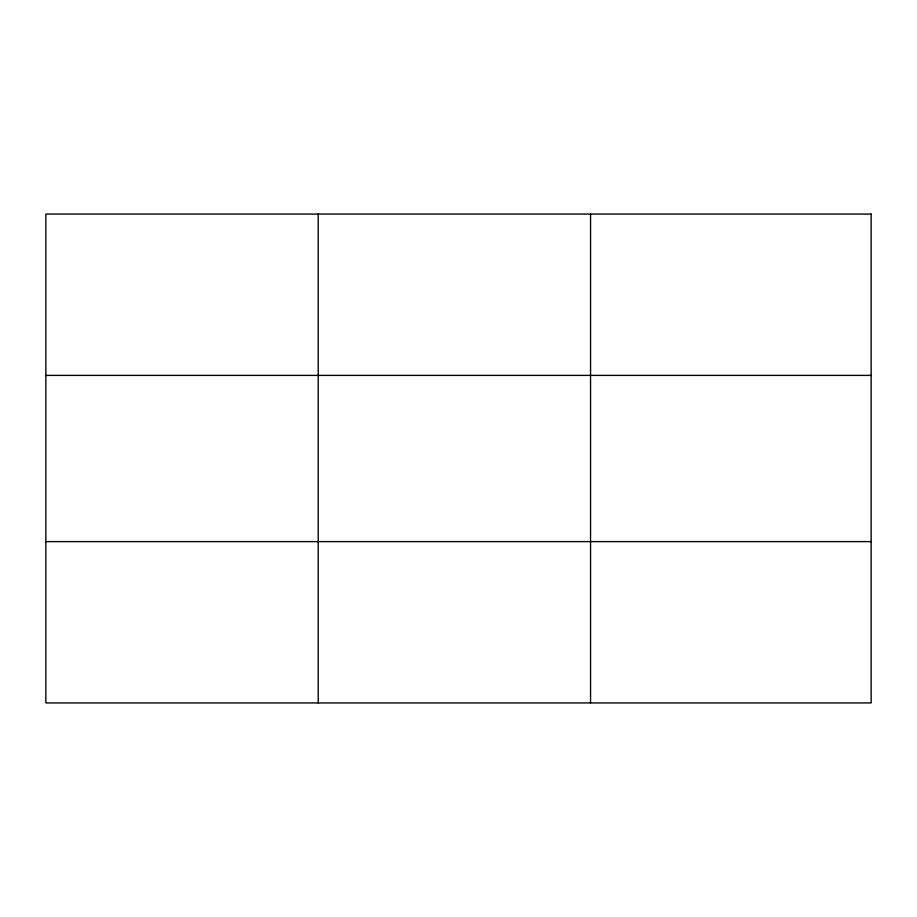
<?xml version="1.0" encoding="UTF-8"?>
<svg xmlns="http://www.w3.org/2000/svg" width="917" height="917" viewBox="0 0 917 917"><rect width="100%" height="100%" fill="white"/><g stroke="black" fill="none" stroke-linecap="round" stroke-linejoin="round"><path stroke-width="1.38" d="M318.199 214.074L318.199 702.926M590.548 214.074L590.548 702.926M45.85 375.397L871.15 375.397M45.85 541.603L871.15 541.603M871.15 214.074L871.15 702.926L45.85 702.926L45.85 214.074L871.15 214.074"/></g></svg>
